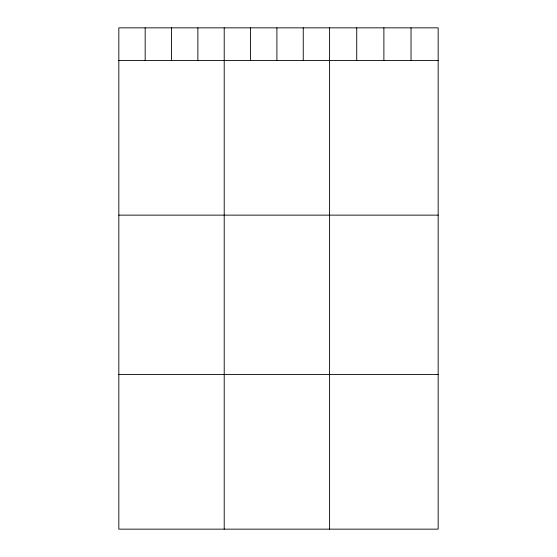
<?xml version="1.0" encoding="UTF-8"?>
<svg xmlns="http://www.w3.org/2000/svg" width="557" height="557" viewBox="0 0 557 557"><rect width="100%" height="100%" fill="white"/><g stroke="black" fill="none" stroke-linecap="round" stroke-linejoin="round"><path stroke-width="0.84" d="M438.171 60.469L438.171 529.15L118.829 529.15L118.829 27.85L438.171 27.85L438.171 60.469L118.829 60.469M118.829 215.134L438.171 215.134M118.829 374.485L438.171 374.485M411.024 27.85L411.024 60.469M383.884 27.85L383.884 60.469M356.738 27.85L356.738 60.469M329.591 27.85L329.591 529.15M303.252 27.85L303.252 60.469M276.906 27.85L276.906 60.469M250.559 27.85L250.559 60.469M224.213 27.85L224.213 529.15M197.867 27.85L197.867 60.469M171.521 27.85L171.521 60.469M145.175 27.85L145.175 60.469"/></g></svg>
